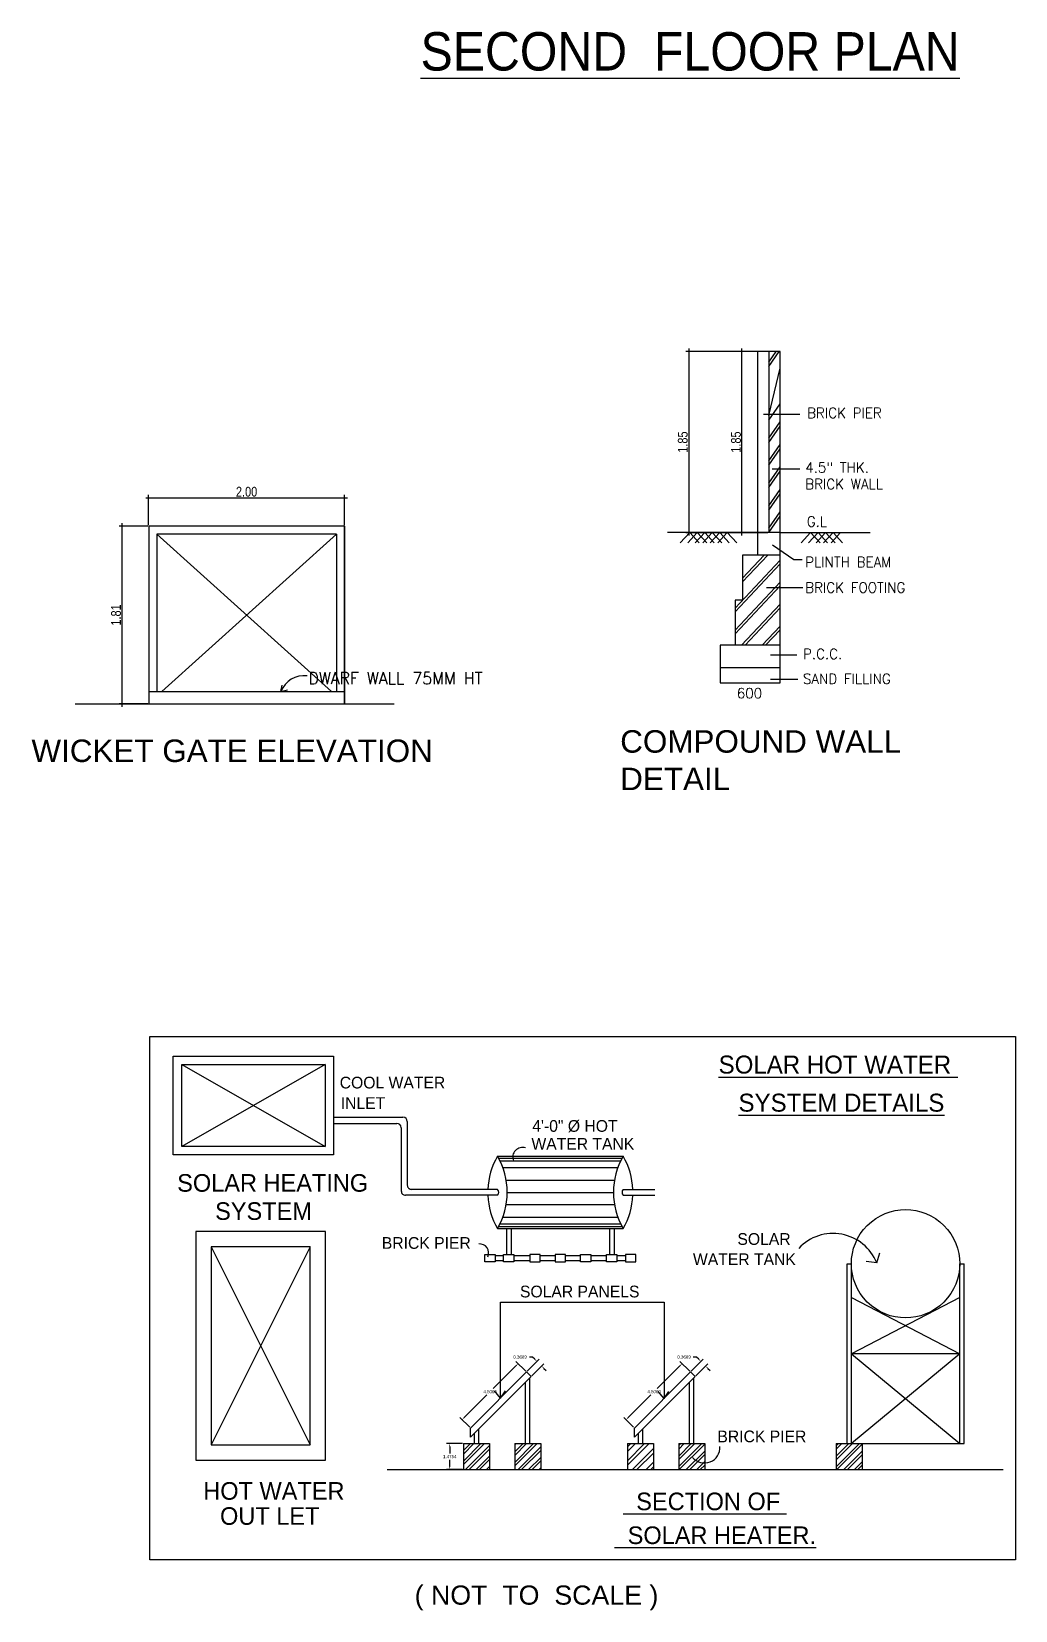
# Model space of a CAD drawing. Header units: metres. Extents: x 13627 to 13863, y 9458 to 9526.
# Drawn here: x 13834.95 to 13845, y 9459.74 to 9475.86 of the extents above; entities that cross this region are included whole.
import ezdxf

# ---------------------------------------------------------------- set-up
doc = ezdxf.new("R2010")
doc.units = ezdxf.units.M
doc.header["$LTSCALE"] = 150
doc.header["$PDMODE"] = 35
doc.linetypes.add('HIDDEN', pattern=[0.375, 0.25, -0.125])
doc.linetypes.add('HIDDEN2', pattern=[0.1875, 0.125, -0.0625])
doc.layers.get('0').update_dxf_attribs({"linetype": 'CONTINUOUS'})
doc.layers.get('DEFPOINTS').update_dxf_attribs({"color": 1, "linetype": 'CONTINUOUS'})
doc.layers.add('AR_WALL', color=7, linetype='CONTINUOUS', lineweight=40)
for name, color, linetype in [('COMPOUNDWALL', 58, 'CONTINUOUS'), ('DIM', 7, 'CONTINUOUS'), ('TEXT', 7, 'CONTINUOUS'), ('TEXT1', 9, 'CONTINUOUS'), ('WALL', 7, 'CONTINUOUS'), ('WICKET_GATE', 57, 'CONTINUOUS')]:
    doc.layers.add(name, color=color, linetype=linetype)
doc.styles.add('Arial', font='arial.ttf', dxfattribs={"width": 0.8})
doc.styles.add('MYS T2', font='archs.shx', dxfattribs={"width": 0.8})
doc.styles.add('ROMANTICITALIC', font='romi____.pfb')
doc.styles.add('style3', font='arial.ttf', dxfattribs={"width": 0.9})
doc.styles.add('T', font='ROMI____.pfb', dxfattribs={"width": 1.2, "height": 24})
doc.styles.add('T1', font='ROMANS.shx', dxfattribs={"width": 0.96, "height": 4})
doc.dimstyles.new('Copy of dimm', dxfattribs={"dimscale": 100, "dimtxt": 0.0625, "dimasz": 0.01, "dimexe": 0.2, "dimexo": 1.2, "dimgap": 0, "dimtad": 1, "dimlfac": 0.0254, "dimzin": 3, "dimdsep": 46, "dimtxsty": 'MYS T2', "dimblk": 'ARCHTICK', "dimcen": 0, "dimse1": 1, "dimse2": 1, "dimclrd": 8, "dimclrt": 1, "dimadec": 0, "dimazin": 1, "dimtfac": 1, "dimtmove": 1, "dimatfit": 2, "dimldrblk": 'OBLIQUE', "dimfxl": 0, "dimtolj": 1, "dimtzin": 0, "dimlwd": -1, "dimarcsym": 0})
doc.dimstyles.get("Standard").update_dxf_attribs({"dimtxt": 0.1, "dimasz": 0.1, "dimexe": 0.03, "dimexo": 0.01, "dimgap": 0.01, "dimtad": 1, "dimzin": 3, "dimdsep": 46, "dimtxsty": 'Arial', "dimblk": 'ARCHTICK', "dimcen": 0.0625, "dimdle": 0.03, "dimclrd": 256, "dimclre": 9, "dimclrt": 256, "dimadec": 0, "dimazin": 0, "dimtfac": 0.6, "dimtofl": 0, "dimtmove": 1, "dimatfit": 3, "dimldrblk": 'OPEN90', "dimfxl": 0, "dimtolj": 1, "dimtzin": 0, "dimlwd": -1, "dimlwe": -1, "dimarcsym": 0})
pattern_1 = [(45, (-5675.37602, 374.29552), (-0.29810197, 0.29810197), []), (45, (-5675.1773, 374.29552), (-0.29810197, 0.29810197), [])]

# ---------------------------------------------------------------- blocks, each defined once
blk = doc.blocks.new('_ArchTick')
at = {"color": 0, "linetype": 'ByBlock', "const_width": 0.00381}
blk.add_lwpolyline([(-0.0127, -0.0127), (0.0127, 0.0127)], dxfattribs=at)
blk = doc.blocks.new('*D107')
at = {"layer": 'DEFPOINTS', "color": 0}
for p in [(13835.874, 9470.814), (13836.146, 9470.814), (13836.146, 9468.999)]:
    blk.add_point(p, dxfattribs=at)
at = {"layer": 'WICKET_GATE'}
blk.add_line((13835.874, 9468.969), (13835.874, 9470.844), dxfattribs=at)
at = {"layer": 'WICKET_GATE', "color": 9}
for p, q in [((13836.136, 9470.814), (13835.844, 9470.814)), ((13836.136, 9468.999), (13835.844, 9468.999))]:
    blk.add_line(p, q, dxfattribs=at)
at = {"layer": 'WICKET_GATE', "xscale": 0.1, "yscale": 0.1, "zscale": 0.1}
for p, rotation in [((13835.874, 9470.814), 90), ((13835.874, 9468.999), 270)]:
    blk.add_blockref('_ArchTick', p, dxfattribs=dict(at, rotation=rotation))
at = {"layer": 'WICKET_GATE', "color": 1, "insert": (13835.813, 9469.907), "char_height": 0.1, "attachment_point": 5, "rotation": 90, "style": 'Arial'}
blk.add_mtext('\\A1;1.81', dxfattribs=at)
blk = doc.blocks.new('_Open90')
at = {"layer": 'AR_WALL', "color": 0, "lineweight": -2}
for p, q in [((0, 0), (-0.0254, 0)), ((-0.0127, 0.0127), (0, 0)), ((0, 0), (-0.0127, -0.0127))]:
    blk.add_line(p, q, dxfattribs=at)
blk = doc.blocks.new('*D108')
at = {"layer": 'DEFPOINTS', "color": 0}
for p in [(13838.146, 9471.103), (13836.146, 9470.814), (13838.146, 9470.814)]:
    blk.add_point(p, dxfattribs=at)
at = {"layer": 'WICKET_GATE'}
blk.add_line((13836.116, 9471.103), (13838.176, 9471.103), dxfattribs=at)
at = {"layer": 'WICKET_GATE', "color": 9}
for p, q in [((13836.146, 9470.824), (13836.146, 9471.133)), ((13838.146, 9470.824), (13838.146, 9471.133))]:
    blk.add_line(p, q, dxfattribs=at)
at = {"layer": 'WICKET_GATE', "xscale": 0.1, "yscale": 0.1, "zscale": 0.1, "rotation": 180}
blk.add_blockref('_ArchTick', (13836.146, 9471.103), dxfattribs=at)
at = {"layer": 'WICKET_GATE', "xscale": 0.1, "yscale": 0.1, "zscale": 0.1}
blk.add_blockref('_ArchTick', (13838.146, 9471.103), dxfattribs=at)
at = {"layer": 'WICKET_GATE', "color": 2, "insert": (13837.146, 9471.165), "char_height": 0.1, "attachment_point": 5, "style": 'Arial'}
blk.add_mtext('\\A1;2.00', dxfattribs=at)
blk = doc.blocks.new('*D109')
at = {"layer": 'COMPOUNDWALL', "color": 9}
for p, q in [((13842.469, 9472.597), (13842.174, 9472.597)), ((13842.469, 9470.747), (13842.174, 9470.747))]:
    blk.add_line(p, q, dxfattribs=at)
at = {"layer": 'COMPOUNDWALL'}
blk.add_line((13842.204, 9470.717), (13842.204, 9472.627), dxfattribs=at)
at = {"layer": 'DEFPOINTS', "color": 0}
for p in [(13842.204, 9472.597), (13842.479, 9472.597), (13842.479, 9470.747)]:
    blk.add_point(p, dxfattribs=at)
at = {"layer": 'COMPOUNDWALL', "xscale": 0.1, "yscale": 0.1, "zscale": 0.1}
for p, rotation in [((13842.204, 9472.597), 90), ((13842.204, 9470.747), 270)]:
    blk.add_blockref('_ArchTick', p, dxfattribs=dict(at, rotation=rotation))
at = {"layer": 'COMPOUNDWALL', "color": 1, "insert": (13842.143, 9471.672), "char_height": 0.1, "attachment_point": 5, "rotation": 90, "style": 'Arial'}
blk.add_mtext('\\A1;1.85', dxfattribs=at)
blk = doc.blocks.new('*D110')
at = {"layer": 'COMPOUNDWALL', "color": 9}
for p, q in [((13842.469, 9472.597), (13841.631, 9472.597)), ((13842.469, 9470.747), (13841.631, 9470.747))]:
    blk.add_line(p, q, dxfattribs=at)
at = {"layer": 'COMPOUNDWALL'}
blk.add_line((13841.661, 9472.627), (13841.661, 9470.717), dxfattribs=at)
at = {"layer": 'DEFPOINTS', "color": 0}
for p in [(13842.479, 9472.597), (13841.661, 9470.747), (13842.479, 9470.747)]:
    blk.add_point(p, dxfattribs=at)
at = {"layer": 'COMPOUNDWALL', "xscale": 0.1, "yscale": 0.1, "zscale": 0.1}
for p, rotation in [((13841.661, 9472.597), 90), ((13841.661, 9470.747), 270)]:
    blk.add_blockref('_ArchTick', p, dxfattribs=dict(at, rotation=rotation))
at = {"layer": 'COMPOUNDWALL', "color": 2, "insert": (13841.6, 9471.672), "char_height": 0.1, "attachment_point": 5, "rotation": 90, "style": 'Arial'}
blk.add_mtext('\\A1;1.85', dxfattribs=at)
blk = doc.blocks.new('*D164')
at = {"color": 0, "lineweight": -2}
for p, q in [((14698.347, 9303.666), (14697.063, 9302.382)), ((14698.905, 9303.362), (14698.347, 9303.92)), ((14695.419, 9300.738), (14696.703, 9302.022)), ((14695.723, 9300.18), (14695.165, 9300.738))]:
    blk.add_line(p, q, dxfattribs=at)
at = {"color": 0}
for points in [[(14698.326, 9303.687), (14698.368, 9303.644), (14698.474, 9303.793)], [(14695.398, 9300.759), (14695.441, 9300.717), (14695.292, 9300.611)]]:
    blk.add_solid(points, dxfattribs=at)
at = {"layer": 'DEFPOINTS', "color": 0}
for p in [(14698.474, 9303.793), (14698.949, 9303.318), (14695.767, 9300.136)]:
    blk.add_point(p, dxfattribs=at)
at = {"color": 0, "insert": (14696.883, 9302.202), "char_height": 0.18, "attachment_point": 5}
blk.add_mtext('\\A1;4.5000', dxfattribs=at)
blk = doc.blocks.new('*D165')
at = {"color": 0, "lineweight": -2}
for p, q in [((14698.993, 9303.362), (14699.67, 9304.039)), ((14699.288, 9304.167), (14699.108, 9304.167)), ((14699.254, 9303.102), (14699.931, 9303.779)), ((14699.416, 9304.039), (14699.288, 9304.167)), ((14699.931, 9303.524), (14700.058, 9303.397))]:
    blk.add_line(p, q, dxfattribs=at)
at = {"color": 0}
for points in [[(14699.437, 9304.061), (14699.394, 9304.018), (14699.543, 9303.912)], [(14699.952, 9303.545), (14699.91, 9303.503), (14699.804, 9303.651)]]:
    blk.add_solid(points, dxfattribs=at)
at = {"layer": 'DEFPOINTS', "color": 0}
for p in [(14699.543, 9303.912), (14698.949, 9303.318), (14699.21, 9303.057)]:
    blk.add_point(p, dxfattribs=at)
at = {"color": 0, "insert": (14698.583, 9304.167), "char_height": 0.18, "attachment_point": 5}
blk.add_mtext('\\A1;0.3689', dxfattribs=at)
blk = doc.blocks.new('*D166')
at = {"color": 0, "lineweight": -2}
for p, q in [((14707.647, 9303.666), (14706.364, 9302.382)), ((14708.205, 9303.362), (14707.647, 9303.92)), ((14704.72, 9300.738), (14706.004, 9302.022)), ((14705.023, 9300.18), (14704.465, 9300.738))]:
    blk.add_line(p, q, dxfattribs=at)
at = {"color": 0}
for points in [[(14707.626, 9303.687), (14707.668, 9303.644), (14707.775, 9303.793)], [(14704.699, 9300.759), (14704.741, 9300.717), (14704.593, 9300.611)]]:
    blk.add_solid(points, dxfattribs=at)
at = {"layer": 'DEFPOINTS', "color": 0}
for p in [(14707.775, 9303.793), (14708.249, 9303.318), (14705.067, 9300.136)]:
    blk.add_point(p, dxfattribs=at)
at = {"color": 0, "insert": (14706.184, 9302.202), "char_height": 0.18, "attachment_point": 5}
blk.add_mtext('\\A1;4.5000', dxfattribs=at)
blk = doc.blocks.new('*D167')
at = {"color": 0, "lineweight": -2}
for p, q in [((14708.293, 9303.362), (14708.97, 9304.039)), ((14708.589, 9304.167), (14708.409, 9304.167)), ((14708.554, 9303.102), (14709.231, 9303.779)), ((14708.716, 9304.039), (14708.589, 9304.167)), ((14709.231, 9303.524), (14709.359, 9303.397))]:
    blk.add_line(p, q, dxfattribs=at)
at = {"color": 0}
for points in [[(14708.737, 9304.061), (14708.695, 9304.018), (14708.843, 9303.912)], [(14709.252, 9303.545), (14709.21, 9303.503), (14709.104, 9303.651)]]:
    blk.add_solid(points, dxfattribs=at)
at = {"layer": 'DEFPOINTS', "color": 0}
for p in [(14708.843, 9303.912), (14708.249, 9303.318), (14708.51, 9303.057)]:
    blk.add_point(p, dxfattribs=at)
at = {"color": 0, "insert": (14707.884, 9304.167), "char_height": 0.18, "attachment_point": 5}
blk.add_mtext('\\A1;0.3689', dxfattribs=at)
blk = doc.blocks.new('*D168')
at = {"color": 0, "lineweight": -2}
for p, q in [((14695.314, 9299.254), (14694.412, 9299.254)), ((14694.592, 9299.074), (14694.592, 9298.697)), ((14694.592, 9297.959), (14694.592, 9298.337)), ((14695.314, 9297.779), (14694.412, 9297.779))]:
    blk.add_line(p, q, dxfattribs=at)
at = {"color": 0}
for points in [[(14694.562, 9299.074), (14694.622, 9299.074), (14694.592, 9299.254)], [(14694.562, 9297.959), (14694.622, 9297.959), (14694.592, 9297.779)]]:
    blk.add_solid(points, dxfattribs=at)
at = {"layer": 'DEFPOINTS', "color": 0}
for p in [(14695.377, 9299.254), (14694.592, 9297.779), (14695.377, 9297.779)]:
    blk.add_point(p, dxfattribs=at)
at = {"color": 0, "insert": (14694.592, 9298.517), "char_height": 0.18, "attachment_point": 5}
blk.add_mtext('\\A1;1.4754', dxfattribs=at)
blk = doc.blocks.new('SOLAR PANEL')
h = blk.add_hatch()
h.set_pattern_fill('ANSI32', color=256, scale=1.124213, style=0)
h.set_pattern_definition(pattern_1)
h.paths.add_polyline_path([(874.68564, -174.9181), (874.68564, -173.44268), (873.21022, -173.44268), (873.21022, -174.9181)])
h = blk.add_hatch()
h.set_pattern_fill('ANSI32', color=256, scale=1.124213, style=0)
h.set_pattern_definition(pattern_1)
h.paths.add_polyline_path([(876.11527, -174.9181), (877.59068, -174.9181), (877.59068, -173.44268), (876.11527, -173.44268)])
h = blk.add_hatch()
h.set_pattern_fill('ANSI32', color=256, scale=1.124213, style=0)
h.set_pattern_definition([(45, (1098.2867, -231.8222), (-0.391229, 0.391229), []), (45, (1098.54754, -231.8222), (-0.391229, 0.391229), [])])
h.paths.add_polyline_path([(883.98602, -173.44268), (882.5106, -173.44268), (882.5106, -174.9181), (883.98602, -174.9181)])
h = blk.add_hatch()
h.set_pattern_fill('ANSI32', color=256, scale=1.124213, style=0)
h.set_pattern_definition(pattern_1)
h.paths.add_polyline_path([(886.89106, -173.44268), (885.41564, -173.44268), (885.41564, -174.9181), (886.89106, -174.9181)])
h = blk.add_hatch()
h.set_pattern_fill('ANSI32', color=256, scale=1.124213, style=0)
h.set_pattern_definition(pattern_1)
h.paths.add_polyline_path([(895.82249, -173.44268), (894.34707, -173.44268), (894.34707, -174.9181), (895.82249, -174.9181)])
for p, q in [((856.7442, -151.45578), (865.83008, -151.45578)), ((856.7442, -157.05811), (856.7442, -151.45578)), ((857.22069, -151.93226), (865.35359, -151.93226)), ((857.22069, -156.58162), (857.22069, -151.93226)), ((865.35359, -151.93226), (865.35359, -156.58162)), ((865.83008, -151.45578), (865.83008, -157.05811)), ((865.83008, -154.92962), (869.77302, -154.92962)), ((865.83008, -155.27389), (869.42876, -155.27389)), ((869.67466, -155.51979), (869.67466, -159.10978)), ((870.01893, -155.17553), (870.01893, -158.77403)), ((865.35359, -156.58162), (857.22069, -156.58162)), ((865.83008, -157.05811), (856.7442, -157.05811)), ((875.13352, -157.13522), (882.26387, -157.13522)), ((875.19813, -157.25125), (882.19927, -157.25125)), ((875.2706, -157.39308), (882.1268, -157.39308)), ((875.43177, -157.77127), (881.96563, -157.77127)), ((875.62678, -158.50403), (881.77061, -158.50403)), ((875.13352, -159.35569), (869.92056, -159.35569)), ((875.13352, -159.01993), (870.26483, -159.01993)), ((875.68419, -159.18781), (881.7132, -159.18781)), ((882.26387, -159.01993), (884.05768, -159.01993)), ((882.26387, -159.35569), (884.05768, -159.35569)), ((875.62678, -159.87159), (881.77061, -159.87159)), ((875.19813, -161.12436), (882.19927, -161.12436)), ((875.2706, -160.98254), (882.1268, -160.98254)), ((875.43177, -160.60435), (881.96563, -160.60435)), ((875.13352, -161.2404), (882.26387, -161.2404)), ((875.64343, -161.2404), (875.64343, -162.7068)), ((875.91393, -161.2404), (875.91393, -162.7068)), ((881.48347, -161.2404), (881.48347, -162.7068)), ((881.75397, -161.2404), (881.75397, -162.7068)), ((874.41413, -162.7068), (875.00937, -162.7068)), ((874.41413, -163.12926), (874.41413, -162.7068)), ((875.00937, -162.7068), (875.00937, -163.12926)), ((875.00937, -162.77867), (875.47113, -162.77867)), ((875.47113, -162.7068), (876.06637, -162.7068)), ((875.47113, -163.12926), (875.47113, -162.7068)), ((876.06637, -162.7068), (876.06637, -163.12926)), ((876.06637, -162.77867), (876.96343, -162.77867)), ((877.55867, -162.7068), (876.96343, -162.7068)), ((876.96343, -162.7068), (876.96343, -163.12926)), ((877.55867, -163.12926), (877.55867, -162.7068)), ((877.55867, -162.77867), (878.40108, -162.77867)), ((878.99632, -162.7068), (878.40108, -162.7068)), ((878.40108, -162.7068), (878.40108, -163.12926)), ((878.99632, -163.12926), (878.99632, -162.7068)), ((878.99632, -162.77867), (879.83873, -162.77867)), ((879.83873, -162.7068), (880.43397, -162.7068)), ((879.83873, -163.12926), (879.83873, -162.7068)), ((880.43397, -162.7068), (880.43397, -163.12926)), ((880.43397, -162.77867), (881.31116, -162.77867)), ((881.31116, -162.7068), (881.9064, -162.7068)), ((881.31116, -163.12926), (881.31116, -162.7068)), ((881.9064, -162.7068), (881.9064, -163.12926)), ((881.9064, -162.77867), (882.36816, -162.77867)), ((882.98327, -162.7068), (882.38803, -162.7068)), ((882.38803, -162.7068), (882.38803, -163.12926)), ((882.98327, -163.12926), (882.98327, -162.7068)), ((896.64424, -163.18948), (896.81263, -162.61222)), ((875.00937, -163.12926), (874.41413, -163.12926)), ((875.00937, -163.05739), (875.47113, -163.05739)), ((876.06637, -163.12926), (875.47113, -163.12926)), ((876.06637, -163.05739), (876.96343, -163.05739)), ((876.96343, -163.12926), (877.55867, -163.12926)), ((877.55867, -163.05739), (878.40108, -163.05739)), ((878.40108, -163.12926), (878.99632, -163.12926)), ((878.99632, -163.05739), (879.83873, -163.05739)), ((880.43397, -163.12926), (879.83873, -163.12926)), ((880.43397, -163.05739), (881.31116, -163.05739)), ((881.9064, -163.12926), (881.31116, -163.12926)), ((881.9064, -163.05739), (882.36816, -163.05739)), ((882.38803, -163.12926), (882.98327, -163.12926)), ((894.96183, -173.44268), (894.96183, -163.23772)), ((894.96183, -163.23772), (895.20773, -163.23772)), ((895.20773, -173.44268), (895.20773, -163.23772)), ((896.64424, -163.18948), (896.04729, -163.11706)), ((901.3553, -173.44268), (901.3553, -163.23772)), ((901.3553, -163.23772), (901.60121, -163.23772)), ((901.60121, -173.44268), (901.60121, -163.23772)), ((875.30591, -170.85519), (875.30591, -165.42655)), ((875.30591, -165.42655), (884.58481, -165.42655)), ((884.58481, -165.42655), (884.58481, -170.87667)), ((895.20773, -165.14409), (901.3553, -168.3402)), ((901.3553, -165.14409), (895.20773, -168.3402)), ((901.3553, -168.3402), (895.20773, -168.3402)), ((895.20773, -168.3402), (901.3553, -173.44268)), ((901.3553, -168.3402), (895.20773, -173.44268)), ((873.60017, -172.56093), (876.78217, -169.37893)), ((873.60017, -173.08257), (877.04299, -169.63975)), ((876.73002, -173.44268), (876.73002, -169.95272)), ((876.78217, -169.37893), (877.04299, -169.63975)), ((876.97592, -173.44268), (876.97592, -169.70681)), ((882.90055, -172.56093), (886.08254, -169.37893)), ((882.90055, -173.08257), (886.34336, -169.63975)), ((886.0304, -173.44268), (886.0304, -169.95272)), ((886.08254, -169.37893), (886.34336, -169.63975)), ((886.2763, -173.44268), (886.2763, -169.70681)), ((875.30591, -170.85519), (874.9657, -170.45656)), ((875.30591, -170.85519), (875.58156, -170.45656)), ((884.58481, -170.87667), (884.2446, -170.47804)), ((884.58481, -170.87667), (884.86045, -170.47804)), ((873.60017, -173.08257), (873.60017, -172.56093)), ((873.82498, -173.44268), (873.82498, -172.85776)), ((874.07088, -173.44268), (874.07088, -172.61186)), ((882.90055, -173.08257), (882.90055, -172.56093)), ((883.12536, -173.44268), (883.12536, -172.85776)), ((883.37126, -173.44268), (883.37126, -172.61186)), ((873.21022, -173.44268), (874.68564, -173.44268)), ((873.21022, -173.44268), (873.21022, -174.9181)), ((874.68564, -173.44268), (874.68564, -174.9181)), ((876.11527, -173.44268), (877.59068, -173.44268)), ((876.11527, -173.44268), (876.11527, -174.9181)), ((877.59068, -173.44268), (877.59068, -174.9181)), ((882.5106, -173.44268), (883.98602, -173.44268)), ((882.5106, -173.44268), (882.5106, -174.9181)), ((883.98602, -173.44268), (883.98602, -174.9181)), ((885.41564, -173.44268), (886.89106, -173.44268)), ((885.41564, -173.44268), (885.41564, -174.9181)), ((886.89106, -173.44268), (886.89106, -174.9181)), ((894.34707, -173.44268), (895.82249, -173.44268)), ((894.34707, -173.44268), (894.34707, -174.9181)), ((895.20773, -173.44268), (901.60121, -173.44268)), ((895.82249, -173.44268), (895.82249, -174.9181)), ((868.88489, -174.9181), (903.81838, -174.9181))]:
    blk.add_line(p, q)
at = {"linetype": 'HIDDEN'}
for p, q in [((857.22069, -151.93226), (865.35359, -156.58162)), ((865.35359, -151.93226), (857.22069, -156.58162))]:
    blk.add_line(p, q, dxfattribs=at)
at = {"linetype": 'HIDDEN2'}
for p, q in [((864.50935, -162.26977), (858.88828, -173.5119)), ((858.88828, -162.26977), (864.50935, -173.5119))]:
    blk.add_line(p, q, dxfattribs=at)
at = {"ltscale": 12}
blk.add_lwpolyline([(855.42218, -150.35265), (904.51295, -150.35265), (904.51295, -180.0282), (855.42218, -180.0282)], close=True, dxfattribs=at)
for points in [[(858.02638, -174.3738), (865.37124, -174.3738), (865.37124, -161.40788), (858.02638, -161.40788)], [(858.88828, -173.5119), (864.50935, -173.5119), (864.50935, -162.26977), (858.88828, -162.26977)]]:
    blk.add_lwpolyline(points, close=True)
for centre, major_axis, start_param, end_param in [((869.77302, -155.17553), (-0.17388, 0.17388), 3.92699082, 5.49778714), ((869.42876, -155.51979), (-0.17388, 0.17388), 3.92699082, 5.49778714), ((876.55147, -157.18878), (0.3884, 0.3884), 0.45182886, 2.7372936), ((878.68366, -159.18781), (2.89971, 2.89971), 1.83197877, 2.31524522), ((871.58339, -159.18781), (2.89971, 2.89971), 4.97357142, 6.02200286), ((885.81401, -159.18781), (2.89971, 2.89971), 1.83197877, 2.88041021), ((878.71374, -159.18781), (2.89971, 2.89971), 5.53873641, 6.02200286), ((869.92056, -159.10978), (-0.17388, 0.17388), 0.78539816, 2.35619449), ((870.26483, -158.77403), (-0.17388, 0.17388), 0.78539816, 2.35619449), ((878.68366, -159.18781), (-2.89971, 2.89971), 0.82634743, 1.30961388), ((874.95799, -159.18781), (0.17175, 0.17175), 4.7346801, 6.26089419), ((882.43941, -159.18781), (-0.17175, 0.17175), 0.02229112, 1.54850521), ((878.71374, -159.18781), (2.89971, 2.89971), 4.97357142, 5.45683787), ((898.28152, -163.23772), (2.17349, 2.17349), 5.49778714, 11.78097245), ((874.12788, -162.6142), (0.3551, 0.3551), 5.03673138, 7.16097044), ((894.17243, -164.18311), (-1.88376, 1.88376), 4.30920634, 6.318847), ((886.87213, -173.66551), (0.61955, 0.61955), 3.04788729, 5.56390065)]:
    blk.add_ellipse(centre, major_axis=major_axis, ratio=1, start_param=start_param, end_param=end_param)
at = {"style": 'ROMANTICITALIC'}
for s, height, p in [('%%uSOLAR HOT WATER ', 1.020296, (887.67721, -152.45007)), ('COOL WATER ', 0.6657753, (866.18413, -153.29459)), ('INLET', 0.665775, (866.24226, -154.456)), ('%%uSYSTEM DETAILS', 1.020296, (888.80602, -154.61076)), ('4\'-0" %%c HOT ', 0.6657753, (877.10508, -155.75389)), (' WATER TANK', 0.6657753, (876.811, -156.77022)), ('SOLAR HEATING ', 0.998663, (856.96455, -159.15252)), (' SYSTEM', 0.998663, (858.74507, -160.74945)), ('BRICK PIER', 0.665775, (868.57257, -162.39176)), ('SOLAR ', 0.665775, (888.74334, -162.16772)), (' WATER TANK', 0.6657753, (885.97466, -163.31587)), ('SOLAR PANELS', 0.6657753, (876.40812, -165.14745)), ('BRICK PIER', 0.665775, (887.60811, -173.36771)), ('HOT WATER ', 0.998663, (858.44409, -176.6259)), ('%%u  SECTION OF ', 0.998663, (882.2622, -177.2193)), ('OUT LET', 0.998663, (859.39464, -178.04959)), ('%%u  SOLAR HEATER.', 0.998663, (881.77454, -179.14066))]:
    blk.add_text(s, height=height, dxfattribs=at).set_placement(p)
for p1, p2, distance, picture, middle in [((873.60017, -172.56093), (876.78217, -169.37893), 0.67133, '*D164', (874.71647, -170.49523)), ((877.04299, -169.63975), (876.78217, -169.37893), -0.83999, '*D165', (876.41657, -168.53041)), ((882.90055, -172.56093), (886.08254, -169.37893), 0.67133, '*D166', (884.01684, -170.49523)), ((886.34336, -169.63975), (886.08254, -169.37893), -0.83999, '*D167', (885.71695, -168.53041))]:
    dim = blk.add_aligned_dim(p1=p1, p2=p2, distance=distance, dimstyle='Copy of dimm', override={"dimscale": 1, "dimtxt": 0.18, "dimasz": 0.18, "dimexe": 0.18, "dimexo": 0.0625, "dimgap": 0.09, "dimtad": 0, "dimtih": 1, "dimtoh": 1, "dimdec": 4, "dimlfac": 1, "dimzin": 0, "dimtxsty": 'Standard', "dimcen": 0.09, "dimse1": 0, "dimse2": 0, "dimclrd": 0, "dimclrt": 0, "dimazin": 0, "dimtdec": 4, "dimtofl": 0, "dimtmove": 0, "dimatfit": 3, "dimlwd": 65534})
    dim.commit()
    dim.dimension.update_dxf_attribs({"geometry": picture, "text_midpoint": middle, "insert": (-13822.16667, -9472.69713)})
dim = blk.add_linear_dim(base=(872.4253, -174.9181), p1=(873.21022, -173.44268), p2=(873.21022, -174.9181), angle=90, dimstyle='Copy of dimm', override={"dimscale": 1, "dimtxt": 0.18, "dimasz": 0.18, "dimexe": 0.18, "dimexo": 0.0625, "dimgap": 0.09, "dimtad": 0, "dimtih": 1, "dimtoh": 1, "dimdec": 4, "dimlfac": 1, "dimzin": 0, "dimtxsty": 'Standard', "dimcen": 0.09, "dimse1": 0, "dimse2": 0, "dimclrd": 0, "dimclrt": 0, "dimazin": 0, "dimtdec": 4, "dimtofl": 0, "dimtmove": 0, "dimatfit": 3, "dimlwd": 65534})
dim.commit()
dim.dimension.update_dxf_attribs({"geometry": '*D168', "text_midpoint": (872.4253, -174.18039), "insert": (-13822.16667, -9472.69713)})

msp = doc.modelspace()

# ---------------------------------------------------------------- linework, layer by layer
at = {"layer": 'DIM'}
for p, q in [((13842.3641, 9472.5973), (13842.3641, 9470.7473)), ((13842.4791, 9472.5973), (13842.3641, 9472.5973)), ((13842.4791, 9472.444), (13842.5848, 9472.5973)), ((13842.4791, 9472.489), (13842.5537, 9472.5973)), ((13842.4791, 9471.9424), (13842.5941, 9472.4259)), ((13842.4239, 9471.9589), (13842.7944, 9471.9589)), ((13842.4791, 9471.8973), (13842.5941, 9472.0642)), ((13842.4791, 9471.7124), (13842.5941, 9471.8793)), ((13842.4791, 9471.6673), (13842.5941, 9471.8342)), ((13842.4791, 9471.4824), (13842.5941, 9471.6493)), ((13842.4791, 9471.4373), (13842.5941, 9471.6042)), ((13842.4791, 9471.2524), (13842.5941, 9471.4193)), ((13842.4791, 9471.2073), (13842.5941, 9471.3742)), ((13842.5121, 9471.4007), (13842.7944, 9471.4007)), ((13842.4791, 9471.0224), (13842.5941, 9471.1893)), ((13842.4791, 9470.9773), (13842.5941, 9471.1442)), ((13842.4791, 9470.7924), (13842.5941, 9470.9593)), ((13842.4791, 9470.7473), (13842.5941, 9470.9142)), ((13841.573, 9470.6451), (13841.6702, 9470.7473)), ((13841.6497, 9470.6451), (13841.7468, 9470.7473)), ((13841.7673, 9470.6451), (13841.6702, 9470.7473)), ((13841.7263, 9470.6451), (13841.8235, 9470.7473)), ((13841.844, 9470.6451), (13841.7468, 9470.7473)), ((13841.803, 9470.6451), (13841.9002, 9470.7473)), ((13841.9207, 9470.6451), (13841.8235, 9470.7473)), ((13841.8797, 9470.6451), (13841.9768, 9470.7473)), ((13841.9973, 9470.6451), (13841.9002, 9470.7473)), ((13841.9563, 9470.6451), (13842.0535, 9470.7473)), ((13842.074, 9470.6451), (13841.9768, 9470.7473)), ((13842.1507, 9470.6451), (13842.0535, 9470.7473)), ((13842.8076, 9470.6451), (13842.9047, 9470.7473)), ((13842.8842, 9470.6451), (13842.9814, 9470.7473)), ((13843.0019, 9470.6451), (13842.9047, 9470.7473)), ((13842.9609, 9470.6451), (13843.0581, 9470.7473)), ((13843.0786, 9470.6451), (13842.9814, 9470.7473)), ((13843.0376, 9470.6451), (13843.1347, 9470.7473)), ((13843.1552, 9470.6451), (13843.0581, 9470.7473)), ((13843.1142, 9470.6451), (13843.2114, 9470.7473)), ((13843.2319, 9470.6451), (13843.1347, 9470.7473)), ((13842.2108, 9470.244), (13842.4669, 9470.5173)), ((13842.2108, 9470.2813), (13842.4319, 9470.5173)), ((13842.5164, 9470.6227), (13842.7351, 9470.472)), ((13842.1341, 9469.9753), (13842.5941, 9470.4662)), ((13842.1341, 9469.9379), (13842.5941, 9470.4288)), ((13842.7351, 9470.472), (13842.818, 9470.472)), ((13842.1341, 9469.751), (13842.5941, 9470.2419)), ((13842.1341, 9469.7137), (13842.5941, 9470.2046)), ((13842.4561, 9470.1857), (13842.8256, 9470.1857)), ((13842.2002, 9469.5973), (13842.5941, 9470.0177)), ((13842.2352, 9469.5973), (13842.5941, 9469.9803)), ((13842.4103, 9469.5973), (13842.5941, 9469.7934)), ((13842.4454, 9469.5973), (13842.5941, 9469.7561)), ((13842.4938, 9469.5), (13842.7652, 9469.5)), ((13842.4938, 9469.2514), (13842.7728, 9469.2514)), ((13837.4965, 9469.1243), (13837.5082, 9469.1917)), ((13837.4965, 9469.1243), (13837.563, 9469.1409))]:
    msp.add_line(p, q, dxfattribs=at)
msp.add_arc((13837.7337, 9469.0333), 0.254, 83.35485, 159.01193, dxfattribs=at)
at = {"layer": 'WALL'}
for p, q in [((13842.4791, 9472.5973), (13842.4791, 9470.7473)), ((13842.5941, 9472.5973), (13842.4791, 9472.5973)), ((13842.5941, 9470.7473), (13842.5941, 9472.5973)), ((13842.3641, 9470.7473), (13841.4441, 9470.7473)), ((13842.5941, 9470.7473), (13842.3641, 9470.7473)), ((13842.3641, 9470.7473), (13842.3641, 9470.5173)), ((13842.5941, 9470.5173), (13842.5941, 9470.7473)), ((13842.5941, 9470.7473), (13843.5141, 9470.7473)), ((13842.5941, 9470.5173), (13842.2108, 9470.5173)), ((13842.2108, 9470.5173), (13842.2108, 9470.0573)), ((13842.5941, 9470.0573), (13842.5941, 9470.5173)), ((13842.2108, 9470.0573), (13842.1341, 9470.0573)), ((13842.1341, 9470.0573), (13842.1341, 9469.5973)), ((13842.5941, 9469.5973), (13842.5941, 9470.0573)), ((13842.5941, 9469.5973), (13841.9808, 9469.5973)), ((13841.9808, 9469.5973), (13841.9808, 9469.214)), ((13842.5941, 9469.214), (13842.5941, 9469.5973)), ((13842.5941, 9469.3673), (13841.9808, 9469.3673)), ((13841.9808, 9469.214), (13842.5941, 9469.214))]:
    msp.add_line(p, q, dxfattribs=at)
at = {"layer": 'WALL', "color": 1}
for p, q in [((13838.1461, 9470.814), (13836.1461, 9470.814)), ((13836.1461, 9470.814), (13836.1461, 9468.9993)), ((13836.2294, 9470.7306), (13836.2294, 9469.1243)), ((13838.0121, 9469.1243), (13836.2294, 9470.7306)), ((13838.0627, 9470.7306), (13836.2294, 9470.7306)), ((13836.28, 9469.1243), (13838.0627, 9470.7306)), ((13838.0627, 9470.7306), (13838.0627, 9469.1243)), ((13838.1461, 9470.814), (13838.1461, 9468.9993)), ((13836.1461, 9469.1243), (13838.1461, 9469.1243)), ((13835.3961, 9468.9993), (13838.6528, 9468.9993))]:
    msp.add_line(p, q, dxfattribs=at)
at = {"layer": 'WICKET_GATE'}
msp.add_lwpolyline([(13836.1461, 9468.9993), (13838.1461, 9468.9993), (13838.1461, 9470.814), (13836.1461, 9470.814)], close=True, dxfattribs=at)

# ---------------------------------------------------------------- block references
at = {"xscale": 0.18, "yscale": 0.18, "zscale": 0.18}
msp.add_blockref('SOLAR PANEL', (13682.1837, 9492.6648), dxfattribs=at)

# ---------------------------------------------------------------- texts
at = {"insert": (13838.8618, 9459.9961), "char_height": 0.195536, "width": 3.324116, "attachment_point": 1}
msp.add_mtext('{\\fArial|b0|i0|c0|p34;( NOT  TO  SCALE )}', dxfattribs=at)
at = {"layer": 'DIM', "style": 'T1', "width": 0.96}
for s, height, p in [('BRICK PIER', 0.10478, (13842.869, 9471.9174)), ('4.5" THK.', 0.10478, (13842.8497, 9471.3607)), ('BRICK WALL', 0.10478, (13842.8497, 9471.191)), ('G.L', 0.10478, (13842.8653, 9470.8078)), ('PLINTH BEAM', 0.104778, (13842.8497, 9470.3943)), ('BRICK FOOTING', 0.104778, (13842.8497, 9470.134)), ('P.C.C.', 0.10478, (13842.8271, 9469.4561)), ('DWARF WALL 75MM HT', 0.122769, (13837.7772, 9469.1994)), ('SAND FILLING', 0.104778, (13842.8271, 9469.2022)), ('600', 0.10478, (13842.1515, 9469.0558))]:
    msp.add_text(s, height=height, dxfattribs=at).set_placement(p)
at = {"layer": 'TEXT', "color": 7, "insert": (13838.9223, 9475.8584), "char_height": 0.392067, "width": 6.145945, "attachment_point": 1, "style": 'style3'}
msp.add_mtext('{\\LSECOND \\fArial|b0|i0|c238|p34; FLOOR PLAN}', dxfattribs=at)
at = {"layer": 'TEXT1', "char_height": 0.229568, "attachment_point": 1, "style": 'T'}
for s, insert, width in [('{\\fArial|b0|i0|c0|p34;COMPOUND WALL DETAIL}', (13840.9608, 9468.7301), 3.541349), ('{\\fArial|b0|i0|c0|p34;WICKET GATE ELEVATION}', (13834.9492, 9468.6348), 5.010342)]:
    msp.add_mtext(s, dxfattribs=dict(at, insert=insert, width=width))

# ---------------------------------------------------------------- dimensions: what is measured, and where the dimension line sits
at = {"layer": 'COMPOUNDWALL', "color": 2}
dim = msp.add_linear_dim(base=(13841.6606, 9470.7473), p1=(13842.4791, 9472.5973), p2=(13842.4791, 9470.7473), angle=90, dimstyle='Standard', override={"dimclrt": 2}, dxfattribs=at)
dim.commit()
dim.dimension.update_dxf_attribs({"geometry": '*D110', "text_midpoint": (13841.5995, 9471.6723)})
at = {"layer": 'COMPOUNDWALL', "color": 1}
dim = msp.add_linear_dim(base=(13842.2036, 9472.5973), p1=(13842.4791, 9470.7473), p2=(13842.4791, 9472.5973), angle=90, dimstyle='Standard', override={"dimscale": 1, "dimclrt": 1}, dxfattribs=at)
dim.commit()
dim.dimension.update_dxf_attribs({"geometry": '*D109', "text_midpoint": (13842.1425, 9471.6723)})
at = {"layer": 'WICKET_GATE', "color": 2}
dim = msp.add_linear_dim(base=(13838.1461, 9471.1035), p1=(13836.1461, 9470.814), p2=(13838.1461, 9470.814), dimstyle='Standard', override={"dimscale": 1, "dimclrt": 2}, dxfattribs=at)
dim.commit()
dim.dimension.update_dxf_attribs({"geometry": '*D108', "text_midpoint": (13837.1461, 9471.1645)})
at = {"layer": 'WICKET_GATE', "color": 1}
dim = msp.add_linear_dim(base=(13835.8738, 9470.814), p1=(13836.1461, 9468.9993), p2=(13836.1461, 9470.814), angle=90, dimstyle='Standard', override={"dimscale": 1, "dimclrt": 1}, dxfattribs=at)
dim.commit()
dim.dimension.update_dxf_attribs({"geometry": '*D107', "text_midpoint": (13835.8127, 9469.9066)})

doc.saveas('drawing.dxf')
